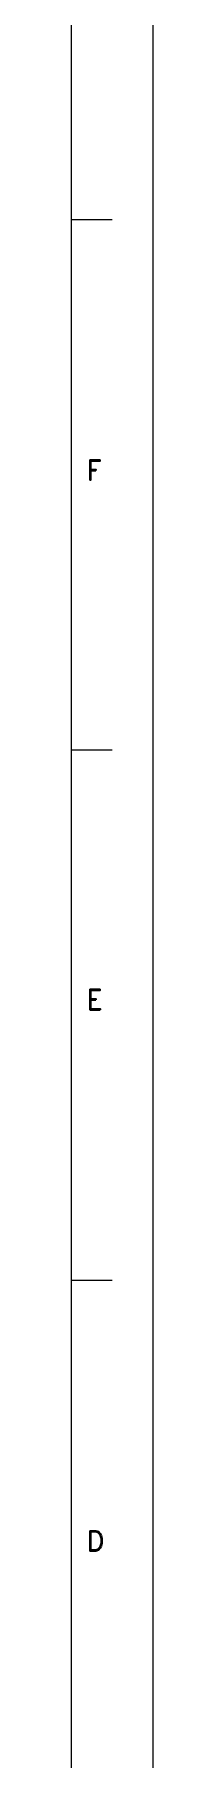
# Model space of a CAD drawing. Header units: millimetres. Extents: x 0 to 1120, y 0 to 864.
# Drawn here: x 1110 to 1120, y 211.1 to 422.2 of the extents above; entities that cross this region are included whole.
import ezdxf

# ---------------------------------------------------------------- set-up
doc = ezdxf.new("R2010")
doc.units = ezdxf.units.MM
doc.layers.add('ACOT', color=7, linetype='Continuous')
doc.styles.add('ROMAND', font='romand', dxfattribs={"height": 0.125})

msp = doc.modelspace()

# ---------------------------------------------------------------- linework, layer by layer
at = {"color": 0, "linetype": 'ByBlock', "lineweight": 18}
for p, q in [((1110, 399.52), (1115, 399.52)), ((1110, 334.6), (1115, 334.6)), ((1110, 269.68), (1115, 269.68))]:
    msp.add_line(p, q, dxfattribs=at)
at = {"layer": 'ACOT', "color": 0, "linetype": 'ByBlock', "lineweight": 18}
for p, q in [((1120, 864), (1120, 0)), ((1110, 854), (1110, 10))]:
    msp.add_line(p, q, dxfattribs=at)

# ---------------------------------------------------------------- texts
at = {"layer": 'ACOT', "color": 0, "linetype": 'ByBlock', "lineweight": 18, "style": 'ROMAND'}
for s, p in [('F', (1111.84, 367.6)), ('E', (1111.84, 302.78)), ('D', (1111.84, 236.49))]:
    msp.add_text(s, height=2.5, dxfattribs=at).set_placement(p)

doc.saveas('drawing.dxf')
